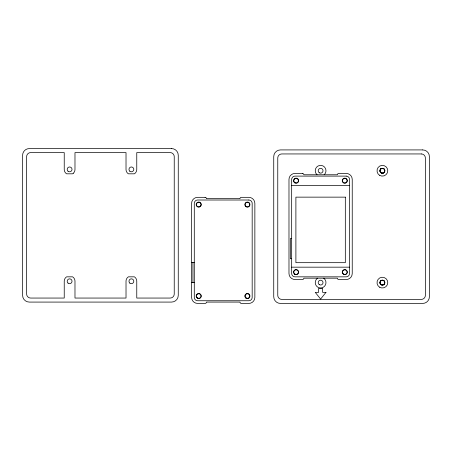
<?xml version="1.0" encoding="UTF-8"?>
<svg xmlns="http://www.w3.org/2000/svg" width="452" height="452" viewBox="0 0 452 452"><rect width="100%" height="100%" fill="white"/><g stroke="black" fill="none" stroke-linecap="round" stroke-linejoin="round"><path stroke-width="0.68" d="M383.884 172.63A2.294 2.294 0 0 1 383.635 172.794C385.2 171.969 385.172 169.455 383.601 168.641M381.765 280.274C378.522 281.008 380.296 286.24 383.313 284.845A2.294 2.294 0 0 1 383.03 284.941A2.187 2.187 0 0 1 382.725 285.003A2.294 2.294 0 0 1 382.437 285.02A2.187 2.187 0 0 1 382.155 285.003A2.294 2.294 0 0 1 381.844 284.941M383.03 168.398A2.187 2.187 0 0 1 383.302 168.494C379.092 166.895 379.115 174.591 383.313 172.969A2.294 2.294 0 0 1 383.03 173.065M383.601 284.703L383.319 284.845A2.187 2.187 0 0 0 383.635 284.681L384.68 283.393L384.629 281.686A2.294 2.294 0 0 1 384.731 282.037M317.575 278.178L317.338 278.347A5.373 5.373 0 0 0 316.649 286.24A5.373 5.373 0 0 0 324.57 286.24A5.373 5.373 0 0 0 323.881 278.347L323.649 278.178M291.67 185.506L349.554 185.506M291.67 238.56L290.325 238.56L290.325 258.708L291.67 258.708M191.603 262.465L194.287 262.465M291.67 267.166L349.554 267.166M191.603 282.613L194.287 282.613M383.013 280.274L381.77 280.274A2.187 2.187 0 0 1 382.059 280.217A2.294 2.294 0 0 1 382.347 280.2A2.187 2.187 0 0 1 382.629 280.217A2.294 2.294 0 0 1 382.94 280.28M383.319 168.5L383.601 168.636A2.187 2.187 0 0 1 383.793 168.777M383.319 280.376L383.601 280.517A2.187 2.187 0 0 1 383.793 280.658M383.601 280.517L384.624 281.686A2.187 2.187 0 0 0 384.46 281.37M192.947 262.465L192.947 282.613M381.403 280.421A2.187 2.187 0 0 0 381.143 280.545A2.418 2.418 0 0 0 381.172 284.698A2.418 2.418 0 0 0 384.81 282.619A2.294 2.294 0 0 0 384.788 282.33A2.187 2.187 0 0 0 384.737 282.054M381.194 280.511A2.418 2.418 0 0 1 384.81 282.619A2.187 2.187 0 0 1 384.793 282.907A2.294 2.294 0 0 1 384.731 283.223M384.319 284.065A2.294 2.294 0 0 1 384.121 284.291M383.895 284.489A2.294 2.294 0 0 1 383.646 284.658M384.725 283.246A2.187 2.187 0 0 1 384.629 283.517M384.505 283.777A2.187 2.187 0 0 1 384.347 284.014M381.759 284.941A2.187 2.187 0 0 1 381.482 284.85M381.228 284.726A2.187 2.187 0 0 1 380.991 284.562M383.85 280.681A2.294 2.294 0 0 1 384.076 280.878M384.273 281.104A2.294 2.294 0 0 1 384.437 281.353M380.934 284.54A2.294 2.294 0 0 1 380.708 284.342M380.511 284.116A2.294 2.294 0 0 1 380.347 283.867A2.187 2.187 0 0 1 380.194 283.596M380.16 283.534A2.294 2.294 0 0 1 380.059 283.251M380.059 282.059A2.294 2.294 0 0 0 380.002 282.359A2.187 2.187 0 0 0 379.979 282.658A2.294 2.294 0 0 0 380.002 282.958A2.187 2.187 0 0 0 380.053 283.229M381.471 280.376A2.294 2.294 0 0 1 381.754 280.28M317.061 174.76A5.367 5.367 0 0 1 316.733 167.02A5.367 5.367 0 0 1 324.485 167.02A5.367 5.367 0 0 1 324.163 174.76M380.465 281.155A2.294 2.294 0 0 1 380.663 280.929M381.138 280.562A2.294 2.294 0 0 0 380.889 280.732A2.187 2.187 0 0 0 380.691 280.895M380.059 281.975A2.187 2.187 0 0 1 380.155 281.703M380.279 281.449A2.187 2.187 0 0 1 380.437 281.206M381.403 168.54A2.187 2.187 0 0 0 381.143 168.669A2.418 2.418 0 0 0 381.177 172.822A2.418 2.418 0 0 0 384.81 170.743A2.294 2.294 0 0 0 384.788 170.449M381.194 168.636A2.418 2.418 0 0 1 384.81 170.743A2.187 2.187 0 0 1 384.793 171.031A2.294 2.294 0 0 1 384.731 171.348M380.059 170.099A2.187 2.187 0 0 1 380.155 169.822M380.279 169.568A2.187 2.187 0 0 1 380.437 169.33M380.053 171.348A2.187 2.187 0 0 1 379.996 171.065M380.07 171.393A2.294 2.294 0 0 0 380.166 171.675A2.187 2.187 0 0 0 380.324 171.975M380.013 171.099A2.294 2.294 0 0 1 379.991 170.794A2.187 2.187 0 0 1 379.996 170.494A2.294 2.294 0 0 1 380.07 170.201M383.008 173.071A2.187 2.187 0 0 1 382.725 173.127A2.294 2.294 0 0 1 382.437 173.144A2.187 2.187 0 0 1 382.155 173.127A2.294 2.294 0 0 1 381.844 173.065M380.934 172.658A2.294 2.294 0 0 1 380.708 172.461M384.725 171.37A2.187 2.187 0 0 1 384.629 171.641A2.294 2.294 0 0 1 384.499 171.896A2.187 2.187 0 0 1 384.347 172.133M384.635 169.873A2.294 2.294 0 0 1 384.731 170.155M380.16 169.805A2.294 2.294 0 0 1 380.29 169.534M380.46 169.285A2.294 2.294 0 0 1 380.657 169.059M380.883 168.862A2.294 2.294 0 0 1 381.132 168.698M380.691 169.014A2.187 2.187 0 0 1 380.906 168.828M384.46 169.489A2.187 2.187 0 0 1 384.59 169.749M383.85 168.805A2.294 2.294 0 0 1 384.076 169.003M384.273 169.229A2.294 2.294 0 0 1 384.437 169.477M381.471 168.5A2.294 2.294 0 0 1 381.754 168.404M382.94 168.404A2.294 2.294 0 0 0 382.646 168.342A2.187 2.187 0 0 0 382.341 168.319A2.294 2.294 0 0 0 382.047 168.342A2.187 2.187 0 0 0 381.776 168.393M383.878 172.636A2.187 2.187 0 0 0 384.093 172.449A2.294 2.294 0 0 0 384.307 172.206M381.759 173.065A2.187 2.187 0 0 1 381.482 172.975M381.228 172.845A2.187 2.187 0 0 1 380.991 172.687M325.982 292.348L320.609 299.066L315.236 292.348L318.598 292.348L318.598 288.32L322.626 288.32L322.626 292.348L325.982 292.348M73.405 173.189L72.58 173.822L66.636 173.822L65.811 173.189A5.373 5.373 0 0 1 64.235 169.387L64.235 152.601L30.657 152.601A4.028 4.028 0 0 0 26.628 156.629L26.628 294.026A4.028 4.028 0 0 0 30.657 298.054L64.235 298.054L64.235 281.268A5.373 5.373 0 0 1 65.811 277.471L66.636 276.833L72.58 276.833L73.405 277.471A5.373 5.373 0 0 1 74.981 281.268L74.981 298.054L126.018 298.054L126.018 281.268A5.373 5.373 0 0 1 127.588 277.471L128.413 276.833L134.363 276.833L135.188 277.471A5.373 5.373 0 0 1 136.764 281.268L136.764 298.054L170.206 298.054A4.028 4.028 0 0 0 174.235 294.026L174.235 156.629A4.028 4.028 0 0 0 170.206 152.601L136.764 152.601L136.764 169.387A5.373 5.373 0 0 1 135.188 173.189L134.363 173.822L128.413 173.822L127.588 173.189A5.373 5.373 0 0 1 126.018 169.387L126.018 152.601L74.981 152.601L74.981 169.387A5.373 5.373 0 0 1 73.405 173.189M383.601 172.828L383.319 172.963A2.187 2.187 0 0 0 383.59 172.833M171.545 148.572L29.318 148.572A6.718 6.718 0 0 0 22.6 155.285L22.6 295.371A6.718 6.718 0 0 0 29.318 302.083L171.545 302.083A6.718 6.718 0 0 0 178.263 295.371L178.263 155.285A6.718 6.718 0 0 0 171.545 148.572M422.682 149.917L280.455 149.917A6.718 6.718 0 0 0 273.737 156.629L273.737 296.715A6.718 6.718 0 0 0 280.455 303.428L422.682 303.428A6.718 6.718 0 0 0 429.4 296.715L429.4 156.629A6.718 6.718 0 0 0 422.682 149.917M421.343 153.946L281.794 153.946A4.028 4.028 0 0 0 277.765 157.974L277.765 295.371A4.028 4.028 0 0 0 281.794 299.399L421.343 299.399A4.028 4.028 0 0 0 425.372 295.371L425.372 157.974A4.028 4.028 0 0 0 421.343 153.946M302.478 173.421L295.026 173.421A6.045 6.045 0 0 0 288.981 179.467L288.981 273.477A6.045 6.045 0 0 0 295.026 279.522L302.478 279.522A1.345 1.345 0 0 0 303.823 278.178L337.401 278.178A1.345 1.345 0 0 0 338.74 279.522L346.198 279.522A6.045 6.045 0 0 0 352.238 273.477L352.238 179.467A6.045 6.045 0 0 0 346.198 173.421L338.74 173.421A1.345 1.345 0 0 0 337.401 174.766L303.823 174.766A1.345 1.345 0 0 0 302.478 173.421M346.198 176.105L295.026 176.105A3.356 3.356 0 0 0 291.67 179.467L291.67 273.477A3.356 3.356 0 0 0 295.026 276.839L346.198 276.839A3.356 3.356 0 0 0 349.554 273.477L349.554 179.467A3.356 3.356 0 0 0 346.198 176.105M345.322 197.14L295.896 197.14L295.896 262.68L345.322 262.68L345.322 197.14M205.101 197.326L197.648 197.326A6.045 6.045 0 0 0 191.603 203.372L191.603 297.382A6.045 6.045 0 0 0 197.648 303.428L205.101 303.428A1.345 1.345 0 0 0 206.445 302.083L240.018 302.083A1.345 1.345 0 0 0 241.362 303.428L248.815 303.428A6.045 6.045 0 0 0 254.86 297.382L254.86 203.372A6.045 6.045 0 0 0 248.815 197.326L241.362 197.326A1.345 1.345 0 0 0 240.018 198.671L206.445 198.671A1.345 1.345 0 0 0 205.101 197.326M248.815 200.01L197.648 200.01A3.356 3.356 0 0 0 194.287 203.372L194.287 297.382A3.356 3.356 0 0 0 197.648 300.744L248.815 300.744A3.356 3.356 0 0 0 252.176 297.382L252.176 203.372A3.356 3.356 0 0 0 248.815 200.01M383.166 280.319L383.019 280.274A2.187 2.187 0 0 1 383.302 280.37L383.172 280.325M379.623 287.218A5.373 5.373 0 0 0 387.765 282.703A5.373 5.373 0 0 0 379.787 277.912A5.373 5.373 0 0 0 379.623 287.218M379.708 175.387A5.373 5.373 0 0 0 387.765 170.732A5.373 5.373 0 0 0 379.708 166.082A5.373 5.373 0 0 0 379.708 175.387M319.4 172.828A2.418 2.418 0 0 0 323.027 170.732A2.418 2.418 0 0 0 319.4 168.641A2.418 2.418 0 0 0 319.4 172.828M319.4 284.703A2.418 2.418 0 0 0 323.027 282.613A2.418 2.418 0 0 0 319.4 280.517A2.418 2.418 0 0 0 319.4 284.703M343.373 274.262A2.554 2.554 0 0 0 347.334 272.296A2.554 2.554 0 0 0 343.65 269.85A2.554 2.554 0 0 0 343.373 274.262M294.783 274.324A2.554 2.554 0 0 0 298.653 272.183A2.554 2.554 0 0 0 294.868 269.9A2.554 2.554 0 0 0 294.783 274.324M294.958 182.648A2.283 2.283 0 0 0 298.382 180.676A2.283 2.283 0 0 0 294.958 178.698A2.283 2.283 0 0 0 294.958 182.648M343.644 182.648A2.283 2.283 0 0 0 347.068 180.676A2.283 2.283 0 0 0 343.644 178.698A2.283 2.283 0 0 0 343.644 182.648M294.834 274.036A2.283 2.283 0 0 0 298.376 272.285A2.283 2.283 0 0 0 295.088 270.087A2.283 2.283 0 0 0 294.834 274.036M294.783 182.862A2.554 2.554 0 0 0 298.653 180.715A2.554 2.554 0 0 0 294.862 178.438A2.554 2.554 0 0 0 294.783 182.862M343.509 182.885A2.554 2.554 0 0 0 347.339 180.676A2.554 2.554 0 0 0 343.509 178.461A2.554 2.554 0 0 0 343.509 182.885M343.52 274.036A2.283 2.283 0 0 0 347.063 272.285A2.283 2.283 0 0 0 343.774 270.087A2.283 2.283 0 0 0 343.52 274.036M197.451 297.941A2.283 2.283 0 0 0 200.999 296.19A2.283 2.283 0 0 0 197.71 293.992A2.283 2.283 0 0 0 197.451 297.941M197.405 298.23A2.554 2.554 0 0 0 201.276 296.088A2.554 2.554 0 0 0 197.484 293.806A2.554 2.554 0 0 0 197.405 298.23M246.267 206.553A2.283 2.283 0 0 0 249.69 204.575A2.283 2.283 0 0 0 246.267 202.603A2.283 2.283 0 0 0 246.267 206.553M246.131 206.79A2.554 2.554 0 0 0 249.962 204.575A2.554 2.554 0 0 0 246.131 202.366A2.554 2.554 0 0 0 246.131 206.79M197.445 206.79A2.554 2.554 0 0 0 201.276 204.575A2.554 2.554 0 0 0 197.445 202.366A2.554 2.554 0 0 0 197.445 206.79M245.995 298.167A2.554 2.554 0 0 0 249.956 296.201A2.554 2.554 0 0 0 246.272 293.755A2.554 2.554 0 0 0 245.995 298.167M197.58 206.553A2.283 2.283 0 0 0 201.004 204.575A2.283 2.283 0 0 0 197.58 202.603A2.283 2.283 0 0 0 197.58 206.553M246.137 297.941A2.283 2.283 0 0 0 249.685 296.19A2.283 2.283 0 0 0 246.397 293.992A2.283 2.283 0 0 0 246.137 297.941M68.015 283.088A2.418 2.418 0 0 0 71.981 281.737A2.418 2.418 0 0 0 68.828 278.98A2.418 2.418 0 0 0 68.015 283.088M129.797 283.088A2.418 2.418 0 0 0 133.758 281.737A2.418 2.418 0 0 0 130.611 278.98A2.418 2.418 0 0 0 129.797 283.088M129.797 171.206A2.418 2.418 0 0 0 133.758 169.862A2.418 2.418 0 0 0 130.611 167.099A2.418 2.418 0 0 0 129.797 171.206M68.015 171.206A2.418 2.418 0 0 0 71.981 169.862A2.418 2.418 0 0 0 68.828 167.099A2.418 2.418 0 0 0 68.015 171.206"/></g></svg>
